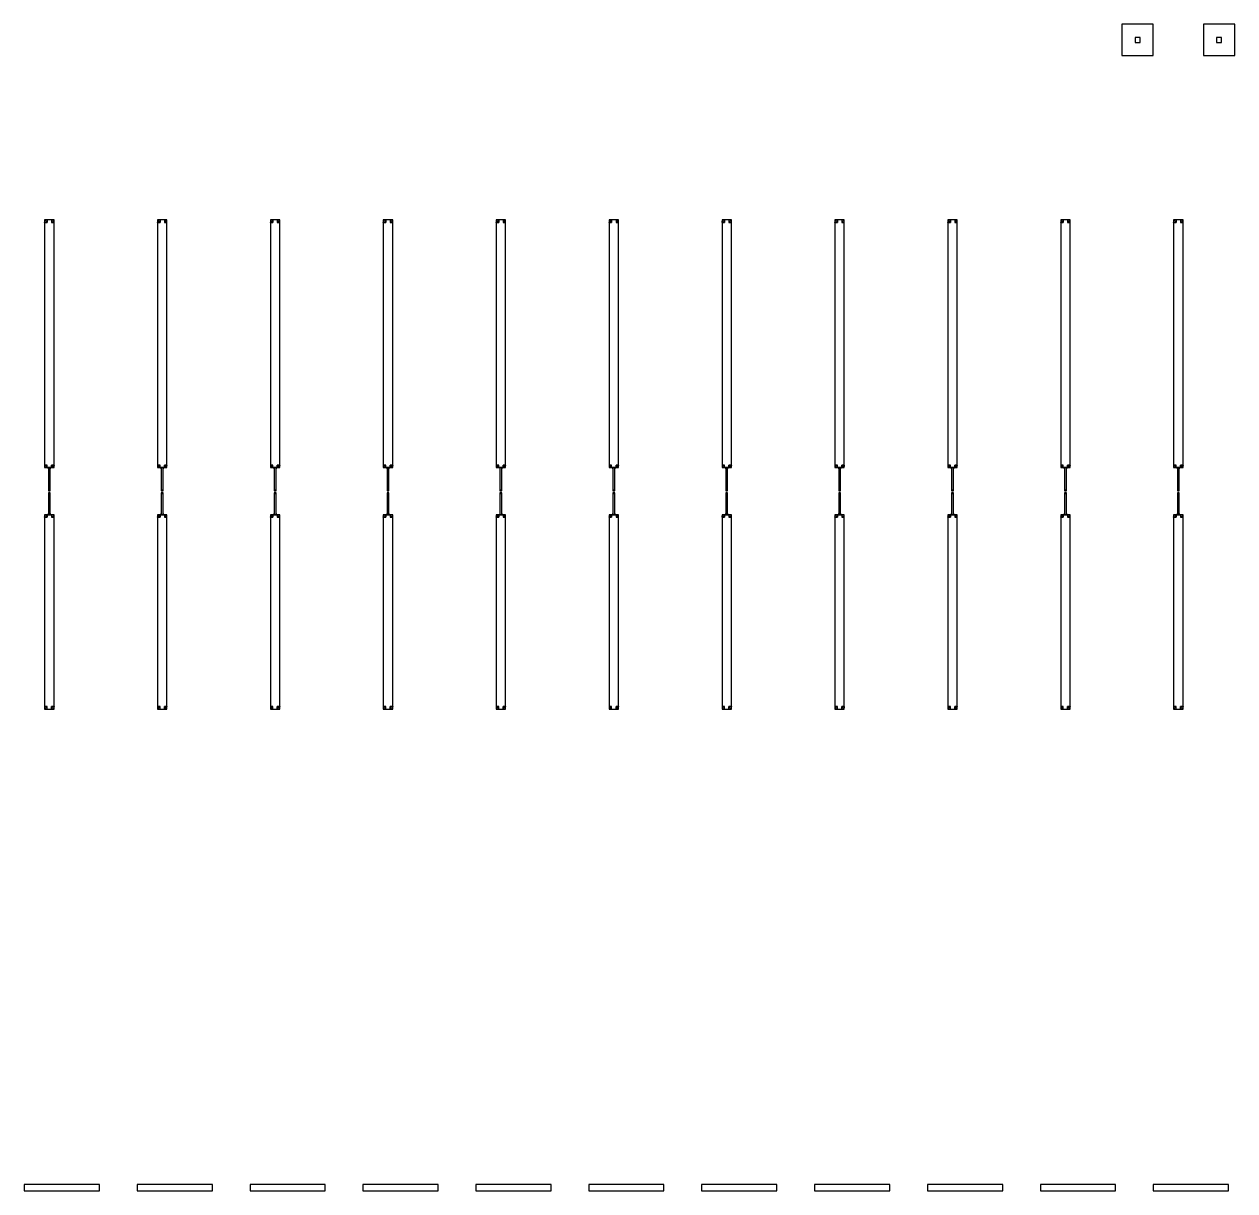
# Model space of a CAD drawing. Extents: x -50899 to 50899, y -48295 to 50898.
# Drawn here: x -25600 to -6300, y -29475 to -10875 of the extents above; entities that cross this region are included whole.
import ezdxf

# ---------------------------------------------------------------- set-up
doc = ezdxf.new("R2010")
doc.units = 0

# ---------------------------------------------------------------- blocks, each defined once
blk = doc.blocks.new('B')
for points in [[(725, 25130), (725, 21180), (875, 21180), (875, 25130), (725, 25130)], [(725, 25130), (725, 25090), (765, 25090), (765, 25130), (725, 25130)], [(725, 25090), (730, 25110), (745, 25125), (765, 25130), (765, 25110), (755, 25107), (748, 25100), (745, 25090), (725, 25090)], [(745, 25090), (748, 25100), (755, 25107), (765, 25110), (765, 25090), (765, 25090), (765, 25090), (765, 25090), (745, 25090)], [(835, 25130), (835, 25090), (875, 25090), (875, 25130), (835, 25130)], [(875, 25090), (870, 25110), (855, 25125), (835, 25130), (835, 25110), (845, 25107), (852, 25100), (855, 25090), (875, 25090)], [(855, 25090), (852, 25100), (845, 25107), (835, 25110), (835, 25090), (835, 25090), (835, 25090), (835, 25090), (855, 25090)], [(765, 21180), (765, 21220), (725, 21220), (725, 21180), (765, 21180)], [(725, 21220), (730, 21200), (745, 21185), (765, 21180), (765, 21200), (755, 21203), (748, 21210), (745, 21220), (725, 21220)], [(745, 21220), (748, 21210), (755, 21203), (765, 21200), (765, 21220), (765, 21220), (765, 21220), (765, 21220), (745, 21220)], [(775, 21180), (775, 21170), (785, 21170), (785, 21180), (775, 21180)], [(785, 21170), (784, 21175), (780, 21179), (775, 21180), (775, 21175), (777, 21174), (779, 21172), (780, 21170), (785, 21170)], [(780, 21170), (779, 21172), (777, 21174), (775, 21175), (775, 21170), (775, 21170), (775, 21170), (775, 21170), (780, 21170)], [(785, 21180), (785, 20810), (815, 20810), (815, 21180), (785, 21180)], [(815, 21180), (815, 21170), (825, 21170), (825, 21180), (815, 21180)], [(815, 21170), (816, 21175), (820, 21179), (825, 21180), (825, 21175), (822, 21174), (821, 21172), (820, 21170), (815, 21170)], [(820, 21170), (821, 21172), (822, 21174), (825, 21175), (825, 21170), (825, 21170), (825, 21170), (825, 21170), (820, 21170)], [(875, 21180), (875, 21220), (835, 21220), (835, 21180), (875, 21180)], [(875, 21220), (870, 21200), (855, 21185), (835, 21180), (835, 21200), (845, 21203), (852, 21210), (855, 21220), (875, 21220)], [(855, 21220), (852, 21210), (845, 21203), (835, 21200), (835, 21220), (835, 21220), (835, 21220), (835, 21220), (855, 21220)], [(785, 20780), (785, 20430), (815, 20430), (815, 20780), (785, 20780)], [(807, 20815), (807, 20820), (792, 20820), (792, 20815), (807, 20815)], [(792, 20775), (792, 20770), (807, 20770), (807, 20775), (792, 20775)], [(802, 20810), (802, 20815), (797, 20815), (797, 20810), (802, 20810)], [(797, 20780), (797, 20775), (802, 20775), (802, 20780), (797, 20780)], [(725, 20430), (725, 17330), (875, 17330), (875, 20430), (725, 20430)], [(725, 20430), (725, 20390), (765, 20390), (765, 20430), (725, 20430)], [(725, 20390), (730, 20410), (745, 20425), (765, 20430), (765, 20410), (755, 20407), (748, 20400), (745, 20390), (725, 20390)], [(745, 20390), (748, 20400), (755, 20407), (765, 20410), (765, 20390), (765, 20390), (765, 20390), (765, 20390), (745, 20390)], [(785, 20430), (785, 20440), (775, 20440), (775, 20430), (785, 20430)], [(785, 20440), (784, 20435), (780, 20431), (775, 20430), (775, 20435), (777, 20436), (779, 20438), (780, 20440), (785, 20440)], [(780, 20440), (779, 20438), (777, 20436), (775, 20435), (775, 20440), (775, 20440), (775, 20440), (775, 20440), (780, 20440)], [(825, 20430), (825, 20440), (815, 20440), (815, 20430), (825, 20430)], [(815, 20440), (816, 20435), (820, 20431), (825, 20430), (825, 20435), (822, 20436), (821, 20438), (820, 20440), (815, 20440)], [(820, 20440), (821, 20438), (822, 20436), (825, 20435), (825, 20440), (825, 20440), (825, 20440), (825, 20440), (820, 20440)], [(835, 20430), (835, 20390), (875, 20390), (875, 20430), (835, 20430)], [(875, 20390), (870, 20410), (855, 20425), (835, 20430), (835, 20410), (845, 20407), (852, 20400), (855, 20390), (875, 20390)], [(855, 20390), (852, 20400), (845, 20407), (835, 20410), (835, 20390), (835, 20390), (835, 20390), (835, 20390), (855, 20390)], [(765, 17330), (765, 17370), (725, 17370), (725, 17330), (765, 17330)], [(725, 17370), (730, 17350), (745, 17335), (765, 17330), (765, 17350), (755, 17353), (748, 17360), (745, 17370), (725, 17370)], [(745, 17370), (748, 17360), (755, 17353), (765, 17350), (765, 17370), (765, 17370), (765, 17370), (765, 17370), (745, 17370)], [(875, 17330), (875, 17370), (835, 17370), (835, 17330), (875, 17330)], [(875, 17370), (870, 17350), (855, 17335), (835, 17330), (835, 17350), (845, 17353), (852, 17360), (855, 17370), (875, 17370)], [(855, 17370), (852, 17360), (845, 17353), (835, 17350), (835, 17370), (835, 17370), (835, 17370), (835, 17370), (855, 17370)], [(400, 9750), (400, 9650), (1600, 9650), (1600, 9750), (400, 9750)]]:
    blk.add_lwpolyline(points)
blk = doc.blocks.new('C')
for points in [[(725, 25130), (725, 21180), (875, 21180), (875, 25130), (725, 25130)], [(725, 25130), (725, 25090), (765, 25090), (765, 25130), (725, 25130)], [(725, 25090), (730, 25110), (745, 25125), (765, 25130), (765, 25110), (755, 25107), (748, 25100), (745, 25090), (725, 25090)], [(745, 25090), (748, 25100), (755, 25107), (765, 25110), (765, 25090), (765, 25090), (765, 25090), (765, 25090), (745, 25090)], [(835, 25130), (835, 25090), (875, 25090), (875, 25130), (835, 25130)], [(875, 25090), (870, 25110), (855, 25125), (835, 25130), (835, 25110), (845, 25107), (852, 25100), (855, 25090), (875, 25090)], [(855, 25090), (852, 25100), (845, 25107), (835, 25110), (835, 25090), (835, 25090), (835, 25090), (835, 25090), (855, 25090)], [(765, 21180), (765, 21220), (725, 21220), (725, 21180), (765, 21180)], [(725, 21220), (730, 21200), (745, 21185), (765, 21180), (765, 21200), (755, 21203), (748, 21210), (745, 21220), (725, 21220)], [(745, 21220), (748, 21210), (755, 21203), (765, 21200), (765, 21220), (765, 21220), (765, 21220), (765, 21220), (745, 21220)], [(775, 21180), (775, 21170), (785, 21170), (785, 21180), (775, 21180)], [(785, 21170), (784, 21175), (780, 21179), (775, 21180), (775, 21175), (777, 21174), (779, 21172), (780, 21170), (785, 21170)], [(780, 21170), (779, 21172), (777, 21174), (775, 21175), (775, 21170), (775, 21170), (775, 21170), (775, 21170), (780, 21170)], [(785, 21180), (785, 20810), (815, 20810), (815, 21180), (785, 21180)], [(815, 21180), (815, 21170), (825, 21170), (825, 21180), (815, 21180)], [(815, 21170), (816, 21175), (820, 21179), (825, 21180), (825, 21175), (822, 21174), (821, 21172), (820, 21170), (815, 21170)], [(820, 21170), (821, 21172), (822, 21174), (825, 21175), (825, 21170), (825, 21170), (825, 21170), (825, 21170), (820, 21170)], [(875, 21180), (875, 21220), (835, 21220), (835, 21180), (875, 21180)], [(875, 21220), (870, 21200), (855, 21185), (835, 21180), (835, 21200), (845, 21203), (852, 21210), (855, 21220), (875, 21220)], [(855, 21220), (852, 21210), (845, 21203), (835, 21200), (835, 21220), (835, 21220), (835, 21220), (835, 21220), (855, 21220)], [(785, 20780), (785, 20430), (815, 20430), (815, 20780), (785, 20780)], [(807, 20815), (807, 20820), (792, 20820), (792, 20815), (807, 20815)], [(792, 20775), (792, 20770), (807, 20770), (807, 20775), (792, 20775)], [(802, 20810), (802, 20815), (797, 20815), (797, 20810), (802, 20810)], [(797, 20780), (797, 20775), (802, 20775), (802, 20780), (797, 20780)], [(725, 20430), (725, 17330), (875, 17330), (875, 20430), (725, 20430)], [(725, 20430), (725, 20390), (765, 20390), (765, 20430), (725, 20430)], [(725, 20390), (730, 20410), (745, 20425), (765, 20430), (765, 20410), (755, 20407), (748, 20400), (745, 20390), (725, 20390)], [(745, 20390), (748, 20400), (755, 20407), (765, 20410), (765, 20390), (765, 20390), (765, 20390), (765, 20390), (745, 20390)], [(785, 20430), (785, 20440), (775, 20440), (775, 20430), (785, 20430)], [(785, 20440), (784, 20435), (780, 20431), (775, 20430), (775, 20435), (777, 20436), (779, 20438), (780, 20440), (785, 20440)], [(780, 20440), (779, 20438), (777, 20436), (775, 20435), (775, 20440), (775, 20440), (775, 20440), (775, 20440), (780, 20440)], [(825, 20430), (825, 20440), (815, 20440), (815, 20430), (825, 20430)], [(815, 20440), (816, 20435), (820, 20431), (825, 20430), (825, 20435), (822, 20436), (821, 20438), (820, 20440), (815, 20440)], [(820, 20440), (821, 20438), (822, 20436), (825, 20435), (825, 20440), (825, 20440), (825, 20440), (825, 20440), (820, 20440)], [(835, 20430), (835, 20390), (875, 20390), (875, 20430), (835, 20430)], [(875, 20390), (870, 20410), (855, 20425), (835, 20430), (835, 20410), (845, 20407), (852, 20400), (855, 20390), (875, 20390)], [(855, 20390), (852, 20400), (845, 20407), (835, 20410), (835, 20390), (835, 20390), (835, 20390), (835, 20390), (855, 20390)], [(765, 17330), (765, 17370), (725, 17370), (725, 17330), (765, 17330)], [(725, 17370), (730, 17350), (745, 17335), (765, 17330), (765, 17350), (755, 17353), (748, 17360), (745, 17370), (725, 17370)], [(745, 17370), (748, 17360), (755, 17353), (765, 17350), (765, 17370), (765, 17370), (765, 17370), (765, 17370), (745, 17370)], [(875, 17330), (875, 17370), (835, 17370), (835, 17330), (875, 17330)], [(875, 17370), (870, 17350), (855, 17335), (835, 17330), (835, 17350), (845, 17353), (852, 17360), (855, 17370), (875, 17370)], [(855, 17370), (852, 17360), (845, 17353), (835, 17350), (835, 17370), (835, 17370), (835, 17370), (835, 17370), (855, 17370)], [(400, 9750), (400, 9650), (1600, 9650), (1600, 9750), (400, 9750)]]:
    blk.add_lwpolyline(points)
blk = doc.blocks.new('D')
for points in [[(725, 25130), (725, 21180), (875, 21180), (875, 25130), (725, 25130)], [(725, 25130), (725, 25090), (765, 25090), (765, 25130), (725, 25130)], [(725, 25090), (730, 25110), (745, 25125), (765, 25130), (765, 25110), (755, 25107), (748, 25100), (745, 25090), (725, 25090)], [(745, 25090), (748, 25100), (755, 25107), (765, 25110), (765, 25090), (765, 25090), (765, 25090), (765, 25090), (745, 25090)], [(835, 25130), (835, 25090), (875, 25090), (875, 25130), (835, 25130)], [(875, 25090), (870, 25110), (855, 25125), (835, 25130), (835, 25110), (845, 25107), (852, 25100), (855, 25090), (875, 25090)], [(855, 25090), (852, 25100), (845, 25107), (835, 25110), (835, 25090), (835, 25090), (835, 25090), (835, 25090), (855, 25090)], [(765, 21180), (765, 21220), (725, 21220), (725, 21180), (765, 21180)], [(725, 21220), (730, 21200), (745, 21185), (765, 21180), (765, 21200), (755, 21203), (748, 21210), (745, 21220), (725, 21220)], [(745, 21220), (748, 21210), (755, 21203), (765, 21200), (765, 21220), (765, 21220), (765, 21220), (765, 21220), (745, 21220)], [(775, 21180), (775, 21170), (785, 21170), (785, 21180), (775, 21180)], [(785, 21170), (784, 21175), (780, 21179), (775, 21180), (775, 21175), (777, 21174), (779, 21172), (780, 21170), (785, 21170)], [(780, 21170), (779, 21172), (777, 21174), (775, 21175), (775, 21170), (775, 21170), (775, 21170), (775, 21170), (780, 21170)], [(785, 21180), (785, 20810), (815, 20810), (815, 21180), (785, 21180)], [(815, 21180), (815, 21170), (825, 21170), (825, 21180), (815, 21180)], [(815, 21170), (816, 21175), (820, 21179), (825, 21180), (825, 21175), (822, 21174), (821, 21172), (820, 21170), (815, 21170)], [(820, 21170), (821, 21172), (822, 21174), (825, 21175), (825, 21170), (825, 21170), (825, 21170), (825, 21170), (820, 21170)], [(875, 21180), (875, 21220), (835, 21220), (835, 21180), (875, 21180)], [(875, 21220), (870, 21200), (855, 21185), (835, 21180), (835, 21200), (845, 21203), (852, 21210), (855, 21220), (875, 21220)], [(855, 21220), (852, 21210), (845, 21203), (835, 21200), (835, 21220), (835, 21220), (835, 21220), (835, 21220), (855, 21220)], [(785, 20780), (785, 20430), (815, 20430), (815, 20780), (785, 20780)], [(807, 20815), (807, 20820), (792, 20820), (792, 20815), (807, 20815)], [(792, 20775), (792, 20770), (807, 20770), (807, 20775), (792, 20775)], [(802, 20810), (802, 20815), (797, 20815), (797, 20810), (802, 20810)], [(797, 20780), (797, 20775), (802, 20775), (802, 20780), (797, 20780)], [(725, 20430), (725, 17330), (875, 17330), (875, 20430), (725, 20430)], [(725, 20430), (725, 20390), (765, 20390), (765, 20430), (725, 20430)], [(725, 20390), (730, 20410), (745, 20425), (765, 20430), (765, 20410), (755, 20407), (748, 20400), (745, 20390), (725, 20390)], [(745, 20390), (748, 20400), (755, 20407), (765, 20410), (765, 20390), (765, 20390), (765, 20390), (765, 20390), (745, 20390)], [(785, 20430), (785, 20440), (775, 20440), (775, 20430), (785, 20430)], [(785, 20440), (784, 20435), (780, 20431), (775, 20430), (775, 20435), (777, 20436), (779, 20438), (780, 20440), (785, 20440)], [(780, 20440), (779, 20438), (777, 20436), (775, 20435), (775, 20440), (775, 20440), (775, 20440), (775, 20440), (780, 20440)], [(825, 20430), (825, 20440), (815, 20440), (815, 20430), (825, 20430)], [(815, 20440), (816, 20435), (820, 20431), (825, 20430), (825, 20435), (822, 20436), (821, 20438), (820, 20440), (815, 20440)], [(820, 20440), (821, 20438), (822, 20436), (825, 20435), (825, 20440), (825, 20440), (825, 20440), (825, 20440), (820, 20440)], [(835, 20430), (835, 20390), (875, 20390), (875, 20430), (835, 20430)], [(875, 20390), (870, 20410), (855, 20425), (835, 20430), (835, 20410), (845, 20407), (852, 20400), (855, 20390), (875, 20390)], [(855, 20390), (852, 20400), (845, 20407), (835, 20410), (835, 20390), (835, 20390), (835, 20390), (835, 20390), (855, 20390)], [(765, 17330), (765, 17370), (725, 17370), (725, 17330), (765, 17330)], [(725, 17370), (730, 17350), (745, 17335), (765, 17330), (765, 17350), (755, 17353), (748, 17360), (745, 17370), (725, 17370)], [(745, 17370), (748, 17360), (755, 17353), (765, 17350), (765, 17370), (765, 17370), (765, 17370), (765, 17370), (745, 17370)], [(875, 17330), (875, 17370), (835, 17370), (835, 17330), (875, 17330)], [(875, 17370), (870, 17350), (855, 17335), (835, 17330), (835, 17350), (845, 17353), (852, 17360), (855, 17370), (875, 17370)], [(855, 17370), (852, 17360), (845, 17353), (835, 17350), (835, 17370), (835, 17370), (835, 17370), (835, 17370), (855, 17370)], [(400, 9750), (400, 9650), (1600, 9650), (1600, 9750), (400, 9750)]]:
    blk.add_lwpolyline(points)
blk = doc.blocks.new('E')
for points in [[(725, 25130), (725, 21180), (875, 21180), (875, 25130), (725, 25130)], [(725, 25130), (725, 25090), (765, 25090), (765, 25130), (725, 25130)], [(725, 25090), (730, 25110), (745, 25125), (765, 25130), (765, 25110), (755, 25107), (748, 25100), (745, 25090), (725, 25090)], [(745, 25090), (748, 25100), (755, 25107), (765, 25110), (765, 25090), (765, 25090), (765, 25090), (765, 25090), (745, 25090)], [(835, 25130), (835, 25090), (875, 25090), (875, 25130), (835, 25130)], [(875, 25090), (870, 25110), (855, 25125), (835, 25130), (835, 25110), (845, 25107), (852, 25100), (855, 25090), (875, 25090)], [(855, 25090), (852, 25100), (845, 25107), (835, 25110), (835, 25090), (835, 25090), (835, 25090), (835, 25090), (855, 25090)], [(765, 21180), (765, 21220), (725, 21220), (725, 21180), (765, 21180)], [(725, 21220), (730, 21200), (745, 21185), (765, 21180), (765, 21200), (755, 21203), (748, 21210), (745, 21220), (725, 21220)], [(745, 21220), (748, 21210), (755, 21203), (765, 21200), (765, 21220), (765, 21220), (765, 21220), (765, 21220), (745, 21220)], [(775, 21180), (775, 21170), (785, 21170), (785, 21180), (775, 21180)], [(785, 21170), (784, 21175), (780, 21179), (775, 21180), (775, 21175), (777, 21174), (779, 21172), (780, 21170), (785, 21170)], [(780, 21170), (779, 21172), (777, 21174), (775, 21175), (775, 21170), (775, 21170), (775, 21170), (775, 21170), (780, 21170)], [(785, 21180), (785, 20810), (815, 20810), (815, 21180), (785, 21180)], [(815, 21180), (815, 21170), (825, 21170), (825, 21180), (815, 21180)], [(815, 21170), (816, 21175), (820, 21179), (825, 21180), (825, 21175), (822, 21174), (821, 21172), (820, 21170), (815, 21170)], [(820, 21170), (821, 21172), (822, 21174), (825, 21175), (825, 21170), (825, 21170), (825, 21170), (825, 21170), (820, 21170)], [(875, 21180), (875, 21220), (835, 21220), (835, 21180), (875, 21180)], [(875, 21220), (870, 21200), (855, 21185), (835, 21180), (835, 21200), (845, 21203), (852, 21210), (855, 21220), (875, 21220)], [(855, 21220), (852, 21210), (845, 21203), (835, 21200), (835, 21220), (835, 21220), (835, 21220), (835, 21220), (855, 21220)], [(785, 20780), (785, 20430), (815, 20430), (815, 20780), (785, 20780)], [(807, 20815), (807, 20820), (792, 20820), (792, 20815), (807, 20815)], [(792, 20775), (792, 20770), (807, 20770), (807, 20775), (792, 20775)], [(802, 20810), (802, 20815), (797, 20815), (797, 20810), (802, 20810)], [(797, 20780), (797, 20775), (802, 20775), (802, 20780), (797, 20780)], [(725, 20430), (725, 17330), (875, 17330), (875, 20430), (725, 20430)], [(725, 20430), (725, 20390), (765, 20390), (765, 20430), (725, 20430)], [(725, 20390), (730, 20410), (745, 20425), (765, 20430), (765, 20410), (755, 20407), (748, 20400), (745, 20390), (725, 20390)], [(745, 20390), (748, 20400), (755, 20407), (765, 20410), (765, 20390), (765, 20390), (765, 20390), (765, 20390), (745, 20390)], [(785, 20430), (785, 20440), (775, 20440), (775, 20430), (785, 20430)], [(785, 20440), (784, 20435), (780, 20431), (775, 20430), (775, 20435), (777, 20436), (779, 20438), (780, 20440), (785, 20440)], [(780, 20440), (779, 20438), (777, 20436), (775, 20435), (775, 20440), (775, 20440), (775, 20440), (775, 20440), (780, 20440)], [(825, 20430), (825, 20440), (815, 20440), (815, 20430), (825, 20430)], [(815, 20440), (816, 20435), (820, 20431), (825, 20430), (825, 20435), (822, 20436), (821, 20438), (820, 20440), (815, 20440)], [(820, 20440), (821, 20438), (822, 20436), (825, 20435), (825, 20440), (825, 20440), (825, 20440), (825, 20440), (820, 20440)], [(835, 20430), (835, 20390), (875, 20390), (875, 20430), (835, 20430)], [(875, 20390), (870, 20410), (855, 20425), (835, 20430), (835, 20410), (845, 20407), (852, 20400), (855, 20390), (875, 20390)], [(855, 20390), (852, 20400), (845, 20407), (835, 20410), (835, 20390), (835, 20390), (835, 20390), (835, 20390), (855, 20390)], [(765, 17330), (765, 17370), (725, 17370), (725, 17330), (765, 17330)], [(725, 17370), (730, 17350), (745, 17335), (765, 17330), (765, 17350), (755, 17353), (748, 17360), (745, 17370), (725, 17370)], [(745, 17370), (748, 17360), (755, 17353), (765, 17350), (765, 17370), (765, 17370), (765, 17370), (765, 17370), (745, 17370)], [(875, 17330), (875, 17370), (835, 17370), (835, 17330), (875, 17330)], [(875, 17370), (870, 17350), (855, 17335), (835, 17330), (835, 17350), (845, 17353), (852, 17360), (855, 17370), (875, 17370)], [(855, 17370), (852, 17360), (845, 17353), (835, 17350), (835, 17370), (835, 17370), (835, 17370), (835, 17370), (855, 17370)], [(400, 9750), (400, 9650), (1600, 9650), (1600, 9750), (400, 9750)]]:
    blk.add_lwpolyline(points)
blk = doc.blocks.new('F')
for points in [[(725, 25130), (725, 21180), (875, 21180), (875, 25130), (725, 25130)], [(725, 25130), (725, 25090), (765, 25090), (765, 25130), (725, 25130)], [(725, 25090), (730, 25110), (745, 25125), (765, 25130), (765, 25110), (755, 25107), (748, 25100), (745, 25090), (725, 25090)], [(745, 25090), (748, 25100), (755, 25107), (765, 25110), (765, 25090), (765, 25090), (765, 25090), (765, 25090), (745, 25090)], [(835, 25130), (835, 25090), (875, 25090), (875, 25130), (835, 25130)], [(875, 25090), (870, 25110), (855, 25125), (835, 25130), (835, 25110), (845, 25107), (852, 25100), (855, 25090), (875, 25090)], [(855, 25090), (852, 25100), (845, 25107), (835, 25110), (835, 25090), (835, 25090), (835, 25090), (835, 25090), (855, 25090)], [(765, 21180), (765, 21220), (725, 21220), (725, 21180), (765, 21180)], [(725, 21220), (730, 21200), (745, 21185), (765, 21180), (765, 21200), (755, 21203), (748, 21210), (745, 21220), (725, 21220)], [(745, 21220), (748, 21210), (755, 21203), (765, 21200), (765, 21220), (765, 21220), (765, 21220), (765, 21220), (745, 21220)], [(775, 21180), (775, 21170), (785, 21170), (785, 21180), (775, 21180)], [(785, 21170), (784, 21175), (780, 21179), (775, 21180), (775, 21175), (777, 21174), (779, 21172), (780, 21170), (785, 21170)], [(780, 21170), (779, 21172), (777, 21174), (775, 21175), (775, 21170), (775, 21170), (775, 21170), (775, 21170), (780, 21170)], [(785, 21180), (785, 20810), (815, 20810), (815, 21180), (785, 21180)], [(815, 21180), (815, 21170), (825, 21170), (825, 21180), (815, 21180)], [(815, 21170), (816, 21175), (820, 21179), (825, 21180), (825, 21175), (822, 21174), (821, 21172), (820, 21170), (815, 21170)], [(820, 21170), (821, 21172), (822, 21174), (825, 21175), (825, 21170), (825, 21170), (825, 21170), (825, 21170), (820, 21170)], [(875, 21180), (875, 21220), (835, 21220), (835, 21180), (875, 21180)], [(875, 21220), (870, 21200), (855, 21185), (835, 21180), (835, 21200), (845, 21203), (852, 21210), (855, 21220), (875, 21220)], [(855, 21220), (852, 21210), (845, 21203), (835, 21200), (835, 21220), (835, 21220), (835, 21220), (835, 21220), (855, 21220)], [(785, 20780), (785, 20430), (815, 20430), (815, 20780), (785, 20780)], [(807, 20815), (807, 20820), (792, 20820), (792, 20815), (807, 20815)], [(792, 20775), (792, 20770), (807, 20770), (807, 20775), (792, 20775)], [(802, 20810), (802, 20815), (797, 20815), (797, 20810), (802, 20810)], [(797, 20780), (797, 20775), (802, 20775), (802, 20780), (797, 20780)], [(725, 20430), (725, 17330), (875, 17330), (875, 20430), (725, 20430)], [(725, 20430), (725, 20390), (765, 20390), (765, 20430), (725, 20430)], [(725, 20390), (730, 20410), (745, 20425), (765, 20430), (765, 20410), (755, 20407), (748, 20400), (745, 20390), (725, 20390)], [(745, 20390), (748, 20400), (755, 20407), (765, 20410), (765, 20390), (765, 20390), (765, 20390), (765, 20390), (745, 20390)], [(785, 20430), (785, 20440), (775, 20440), (775, 20430), (785, 20430)], [(785, 20440), (784, 20435), (780, 20431), (775, 20430), (775, 20435), (777, 20436), (779, 20438), (780, 20440), (785, 20440)], [(780, 20440), (779, 20438), (777, 20436), (775, 20435), (775, 20440), (775, 20440), (775, 20440), (775, 20440), (780, 20440)], [(825, 20430), (825, 20440), (815, 20440), (815, 20430), (825, 20430)], [(815, 20440), (816, 20435), (820, 20431), (825, 20430), (825, 20435), (822, 20436), (821, 20438), (820, 20440), (815, 20440)], [(820, 20440), (821, 20438), (822, 20436), (825, 20435), (825, 20440), (825, 20440), (825, 20440), (825, 20440), (820, 20440)], [(835, 20430), (835, 20390), (875, 20390), (875, 20430), (835, 20430)], [(875, 20390), (870, 20410), (855, 20425), (835, 20430), (835, 20410), (845, 20407), (852, 20400), (855, 20390), (875, 20390)], [(855, 20390), (852, 20400), (845, 20407), (835, 20410), (835, 20390), (835, 20390), (835, 20390), (835, 20390), (855, 20390)], [(765, 17330), (765, 17370), (725, 17370), (725, 17330), (765, 17330)], [(725, 17370), (730, 17350), (745, 17335), (765, 17330), (765, 17350), (755, 17353), (748, 17360), (745, 17370), (725, 17370)], [(745, 17370), (748, 17360), (755, 17353), (765, 17350), (765, 17370), (765, 17370), (765, 17370), (765, 17370), (745, 17370)], [(875, 17330), (875, 17370), (835, 17370), (835, 17330), (875, 17330)], [(875, 17370), (870, 17350), (855, 17335), (835, 17330), (835, 17350), (845, 17353), (852, 17360), (855, 17370), (875, 17370)], [(855, 17370), (852, 17360), (845, 17353), (835, 17350), (835, 17370), (835, 17370), (835, 17370), (835, 17370), (855, 17370)], [(400, 9750), (400, 9650), (1600, 9650), (1600, 9750), (400, 9750)]]:
    blk.add_lwpolyline(points)
blk = doc.blocks.new('G')
for points in [[(725, 25130), (725, 21180), (875, 21180), (875, 25130), (725, 25130)], [(725, 25130), (725, 25090), (765, 25090), (765, 25130), (725, 25130)], [(725, 25090), (730, 25110), (745, 25125), (765, 25130), (765, 25110), (755, 25107), (748, 25100), (745, 25090), (725, 25090)], [(745, 25090), (748, 25100), (755, 25107), (765, 25110), (765, 25090), (765, 25090), (765, 25090), (765, 25090), (745, 25090)], [(835, 25130), (835, 25090), (875, 25090), (875, 25130), (835, 25130)], [(875, 25090), (870, 25110), (855, 25125), (835, 25130), (835, 25110), (845, 25107), (852, 25100), (855, 25090), (875, 25090)], [(855, 25090), (852, 25100), (845, 25107), (835, 25110), (835, 25090), (835, 25090), (835, 25090), (835, 25090), (855, 25090)], [(765, 21180), (765, 21220), (725, 21220), (725, 21180), (765, 21180)], [(725, 21220), (730, 21200), (745, 21185), (765, 21180), (765, 21200), (755, 21203), (748, 21210), (745, 21220), (725, 21220)], [(745, 21220), (748, 21210), (755, 21203), (765, 21200), (765, 21220), (765, 21220), (765, 21220), (765, 21220), (745, 21220)], [(775, 21180), (775, 21170), (785, 21170), (785, 21180), (775, 21180)], [(785, 21170), (784, 21175), (780, 21179), (775, 21180), (775, 21175), (777, 21174), (779, 21172), (780, 21170), (785, 21170)], [(780, 21170), (779, 21172), (777, 21174), (775, 21175), (775, 21170), (775, 21170), (775, 21170), (775, 21170), (780, 21170)], [(785, 21180), (785, 20810), (815, 20810), (815, 21180), (785, 21180)], [(815, 21180), (815, 21170), (825, 21170), (825, 21180), (815, 21180)], [(815, 21170), (816, 21175), (820, 21179), (825, 21180), (825, 21175), (822, 21174), (821, 21172), (820, 21170), (815, 21170)], [(820, 21170), (821, 21172), (822, 21174), (825, 21175), (825, 21170), (825, 21170), (825, 21170), (825, 21170), (820, 21170)], [(875, 21180), (875, 21220), (835, 21220), (835, 21180), (875, 21180)], [(875, 21220), (870, 21200), (855, 21185), (835, 21180), (835, 21200), (845, 21203), (852, 21210), (855, 21220), (875, 21220)], [(855, 21220), (852, 21210), (845, 21203), (835, 21200), (835, 21220), (835, 21220), (835, 21220), (835, 21220), (855, 21220)], [(785, 20780), (785, 20430), (815, 20430), (815, 20780), (785, 20780)], [(807, 20815), (807, 20820), (792, 20820), (792, 20815), (807, 20815)], [(792, 20775), (792, 20770), (807, 20770), (807, 20775), (792, 20775)], [(802, 20810), (802, 20815), (797, 20815), (797, 20810), (802, 20810)], [(797, 20780), (797, 20775), (802, 20775), (802, 20780), (797, 20780)], [(725, 20430), (725, 17330), (875, 17330), (875, 20430), (725, 20430)], [(725, 20430), (725, 20390), (765, 20390), (765, 20430), (725, 20430)], [(725, 20390), (730, 20410), (745, 20425), (765, 20430), (765, 20410), (755, 20407), (748, 20400), (745, 20390), (725, 20390)], [(745, 20390), (748, 20400), (755, 20407), (765, 20410), (765, 20390), (765, 20390), (765, 20390), (765, 20390), (745, 20390)], [(785, 20430), (785, 20440), (775, 20440), (775, 20430), (785, 20430)], [(785, 20440), (784, 20435), (780, 20431), (775, 20430), (775, 20435), (777, 20436), (779, 20438), (780, 20440), (785, 20440)], [(780, 20440), (779, 20438), (777, 20436), (775, 20435), (775, 20440), (775, 20440), (775, 20440), (775, 20440), (780, 20440)], [(825, 20430), (825, 20440), (815, 20440), (815, 20430), (825, 20430)], [(815, 20440), (816, 20435), (820, 20431), (825, 20430), (825, 20435), (822, 20436), (821, 20438), (820, 20440), (815, 20440)], [(820, 20440), (821, 20438), (822, 20436), (825, 20435), (825, 20440), (825, 20440), (825, 20440), (825, 20440), (820, 20440)], [(835, 20430), (835, 20390), (875, 20390), (875, 20430), (835, 20430)], [(875, 20390), (870, 20410), (855, 20425), (835, 20430), (835, 20410), (845, 20407), (852, 20400), (855, 20390), (875, 20390)], [(855, 20390), (852, 20400), (845, 20407), (835, 20410), (835, 20390), (835, 20390), (835, 20390), (835, 20390), (855, 20390)], [(765, 17330), (765, 17370), (725, 17370), (725, 17330), (765, 17330)], [(725, 17370), (730, 17350), (745, 17335), (765, 17330), (765, 17350), (755, 17353), (748, 17360), (745, 17370), (725, 17370)], [(745, 17370), (748, 17360), (755, 17353), (765, 17350), (765, 17370), (765, 17370), (765, 17370), (765, 17370), (745, 17370)], [(875, 17330), (875, 17370), (835, 17370), (835, 17330), (875, 17330)], [(875, 17370), (870, 17350), (855, 17335), (835, 17330), (835, 17350), (845, 17353), (852, 17360), (855, 17370), (875, 17370)], [(855, 17370), (852, 17360), (845, 17353), (835, 17350), (835, 17370), (835, 17370), (835, 17370), (835, 17370), (855, 17370)], [(400, 9750), (400, 9650), (1600, 9650), (1600, 9750), (400, 9750)]]:
    blk.add_lwpolyline(points)
blk = doc.blocks.new('H')
for points in [[(725, 25130), (725, 21180), (875, 21180), (875, 25130), (725, 25130)], [(725, 25130), (725, 25090), (765, 25090), (765, 25130), (725, 25130)], [(725, 25090), (730, 25110), (745, 25125), (765, 25130), (765, 25110), (755, 25107), (748, 25100), (745, 25090), (725, 25090)], [(745, 25090), (748, 25100), (755, 25107), (765, 25110), (765, 25090), (765, 25090), (765, 25090), (765, 25090), (745, 25090)], [(835, 25130), (835, 25090), (875, 25090), (875, 25130), (835, 25130)], [(875, 25090), (870, 25110), (855, 25125), (835, 25130), (835, 25110), (845, 25107), (852, 25100), (855, 25090), (875, 25090)], [(855, 25090), (852, 25100), (845, 25107), (835, 25110), (835, 25090), (835, 25090), (835, 25090), (835, 25090), (855, 25090)], [(765, 21180), (765, 21220), (725, 21220), (725, 21180), (765, 21180)], [(725, 21220), (730, 21200), (745, 21185), (765, 21180), (765, 21200), (755, 21203), (748, 21210), (745, 21220), (725, 21220)], [(745, 21220), (748, 21210), (755, 21203), (765, 21200), (765, 21220), (765, 21220), (765, 21220), (765, 21220), (745, 21220)], [(775, 21180), (775, 21170), (785, 21170), (785, 21180), (775, 21180)], [(785, 21170), (784, 21175), (780, 21179), (775, 21180), (775, 21175), (777, 21174), (779, 21172), (780, 21170), (785, 21170)], [(780, 21170), (779, 21172), (777, 21174), (775, 21175), (775, 21170), (775, 21170), (775, 21170), (775, 21170), (780, 21170)], [(785, 21180), (785, 20810), (815, 20810), (815, 21180), (785, 21180)], [(815, 21180), (815, 21170), (825, 21170), (825, 21180), (815, 21180)], [(815, 21170), (816, 21175), (820, 21179), (825, 21180), (825, 21175), (822, 21174), (821, 21172), (820, 21170), (815, 21170)], [(820, 21170), (821, 21172), (822, 21174), (825, 21175), (825, 21170), (825, 21170), (825, 21170), (825, 21170), (820, 21170)], [(875, 21180), (875, 21220), (835, 21220), (835, 21180), (875, 21180)], [(875, 21220), (870, 21200), (855, 21185), (835, 21180), (835, 21200), (845, 21203), (852, 21210), (855, 21220), (875, 21220)], [(855, 21220), (852, 21210), (845, 21203), (835, 21200), (835, 21220), (835, 21220), (835, 21220), (835, 21220), (855, 21220)], [(785, 20780), (785, 20430), (815, 20430), (815, 20780), (785, 20780)], [(807, 20815), (807, 20820), (792, 20820), (792, 20815), (807, 20815)], [(792, 20775), (792, 20770), (807, 20770), (807, 20775), (792, 20775)], [(802, 20810), (802, 20815), (797, 20815), (797, 20810), (802, 20810)], [(797, 20780), (797, 20775), (802, 20775), (802, 20780), (797, 20780)], [(725, 20430), (725, 17330), (875, 17330), (875, 20430), (725, 20430)], [(725, 20430), (725, 20390), (765, 20390), (765, 20430), (725, 20430)], [(725, 20390), (730, 20410), (745, 20425), (765, 20430), (765, 20410), (755, 20407), (748, 20400), (745, 20390), (725, 20390)], [(745, 20390), (748, 20400), (755, 20407), (765, 20410), (765, 20390), (765, 20390), (765, 20390), (765, 20390), (745, 20390)], [(785, 20430), (785, 20440), (775, 20440), (775, 20430), (785, 20430)], [(785, 20440), (784, 20435), (780, 20431), (775, 20430), (775, 20435), (777, 20436), (779, 20438), (780, 20440), (785, 20440)], [(780, 20440), (779, 20438), (777, 20436), (775, 20435), (775, 20440), (775, 20440), (775, 20440), (775, 20440), (780, 20440)], [(825, 20430), (825, 20440), (815, 20440), (815, 20430), (825, 20430)], [(815, 20440), (816, 20435), (820, 20431), (825, 20430), (825, 20435), (822, 20436), (821, 20438), (820, 20440), (815, 20440)], [(820, 20440), (821, 20438), (822, 20436), (825, 20435), (825, 20440), (825, 20440), (825, 20440), (825, 20440), (820, 20440)], [(835, 20430), (835, 20390), (875, 20390), (875, 20430), (835, 20430)], [(875, 20390), (870, 20410), (855, 20425), (835, 20430), (835, 20410), (845, 20407), (852, 20400), (855, 20390), (875, 20390)], [(855, 20390), (852, 20400), (845, 20407), (835, 20410), (835, 20390), (835, 20390), (835, 20390), (835, 20390), (855, 20390)], [(765, 17330), (765, 17370), (725, 17370), (725, 17330), (765, 17330)], [(725, 17370), (730, 17350), (745, 17335), (765, 17330), (765, 17350), (755, 17353), (748, 17360), (745, 17370), (725, 17370)], [(745, 17370), (748, 17360), (755, 17353), (765, 17350), (765, 17370), (765, 17370), (765, 17370), (765, 17370), (745, 17370)], [(875, 17330), (875, 17370), (835, 17370), (835, 17330), (875, 17330)], [(875, 17370), (870, 17350), (855, 17335), (835, 17330), (835, 17350), (845, 17353), (852, 17360), (855, 17370), (875, 17370)], [(855, 17370), (852, 17360), (845, 17353), (835, 17350), (835, 17370), (835, 17370), (835, 17370), (835, 17370), (855, 17370)], [(400, 9750), (400, 9650), (1600, 9650), (1600, 9750), (400, 9750)]]:
    blk.add_lwpolyline(points)
blk = doc.blocks.new('I')
for points in [[(725, 25130), (725, 21180), (875, 21180), (875, 25130), (725, 25130)], [(725, 25130), (725, 25090), (765, 25090), (765, 25130), (725, 25130)], [(725, 25090), (730, 25110), (745, 25125), (765, 25130), (765, 25110), (755, 25107), (748, 25100), (745, 25090), (725, 25090)], [(745, 25090), (748, 25100), (755, 25107), (765, 25110), (765, 25090), (765, 25090), (765, 25090), (765, 25090), (745, 25090)], [(835, 25130), (835, 25090), (875, 25090), (875, 25130), (835, 25130)], [(875, 25090), (870, 25110), (855, 25125), (835, 25130), (835, 25110), (845, 25107), (852, 25100), (855, 25090), (875, 25090)], [(855, 25090), (852, 25100), (845, 25107), (835, 25110), (835, 25090), (835, 25090), (835, 25090), (835, 25090), (855, 25090)], [(765, 21180), (765, 21220), (725, 21220), (725, 21180), (765, 21180)], [(725, 21220), (730, 21200), (745, 21185), (765, 21180), (765, 21200), (755, 21203), (748, 21210), (745, 21220), (725, 21220)], [(745, 21220), (748, 21210), (755, 21203), (765, 21200), (765, 21220), (765, 21220), (765, 21220), (765, 21220), (745, 21220)], [(775, 21180), (775, 21170), (785, 21170), (785, 21180), (775, 21180)], [(785, 21170), (784, 21175), (780, 21179), (775, 21180), (775, 21175), (777, 21174), (779, 21172), (780, 21170), (785, 21170)], [(780, 21170), (779, 21172), (777, 21174), (775, 21175), (775, 21170), (775, 21170), (775, 21170), (775, 21170), (780, 21170)], [(785, 21180), (785, 20810), (815, 20810), (815, 21180), (785, 21180)], [(815, 21180), (815, 21170), (825, 21170), (825, 21180), (815, 21180)], [(815, 21170), (816, 21175), (820, 21179), (825, 21180), (825, 21175), (822, 21174), (821, 21172), (820, 21170), (815, 21170)], [(820, 21170), (821, 21172), (822, 21174), (825, 21175), (825, 21170), (825, 21170), (825, 21170), (825, 21170), (820, 21170)], [(875, 21180), (875, 21220), (835, 21220), (835, 21180), (875, 21180)], [(875, 21220), (870, 21200), (855, 21185), (835, 21180), (835, 21200), (845, 21203), (852, 21210), (855, 21220), (875, 21220)], [(855, 21220), (852, 21210), (845, 21203), (835, 21200), (835, 21220), (835, 21220), (835, 21220), (835, 21220), (855, 21220)], [(785, 20780), (785, 20430), (815, 20430), (815, 20780), (785, 20780)], [(807, 20815), (807, 20820), (792, 20820), (792, 20815), (807, 20815)], [(792, 20775), (792, 20770), (807, 20770), (807, 20775), (792, 20775)], [(802, 20810), (802, 20815), (797, 20815), (797, 20810), (802, 20810)], [(797, 20780), (797, 20775), (802, 20775), (802, 20780), (797, 20780)], [(725, 20430), (725, 17330), (875, 17330), (875, 20430), (725, 20430)], [(725, 20430), (725, 20390), (765, 20390), (765, 20430), (725, 20430)], [(725, 20390), (730, 20410), (745, 20425), (765, 20430), (765, 20410), (755, 20407), (748, 20400), (745, 20390), (725, 20390)], [(745, 20390), (748, 20400), (755, 20407), (765, 20410), (765, 20390), (765, 20390), (765, 20390), (765, 20390), (745, 20390)], [(785, 20430), (785, 20440), (775, 20440), (775, 20430), (785, 20430)], [(785, 20440), (784, 20435), (780, 20431), (775, 20430), (775, 20435), (777, 20436), (779, 20438), (780, 20440), (785, 20440)], [(780, 20440), (779, 20438), (777, 20436), (775, 20435), (775, 20440), (775, 20440), (775, 20440), (775, 20440), (780, 20440)], [(825, 20430), (825, 20440), (815, 20440), (815, 20430), (825, 20430)], [(815, 20440), (816, 20435), (820, 20431), (825, 20430), (825, 20435), (822, 20436), (821, 20438), (820, 20440), (815, 20440)], [(820, 20440), (821, 20438), (822, 20436), (825, 20435), (825, 20440), (825, 20440), (825, 20440), (825, 20440), (820, 20440)], [(835, 20430), (835, 20390), (875, 20390), (875, 20430), (835, 20430)], [(875, 20390), (870, 20410), (855, 20425), (835, 20430), (835, 20410), (845, 20407), (852, 20400), (855, 20390), (875, 20390)], [(855, 20390), (852, 20400), (845, 20407), (835, 20410), (835, 20390), (835, 20390), (835, 20390), (835, 20390), (855, 20390)], [(765, 17330), (765, 17370), (725, 17370), (725, 17330), (765, 17330)], [(725, 17370), (730, 17350), (745, 17335), (765, 17330), (765, 17350), (755, 17353), (748, 17360), (745, 17370), (725, 17370)], [(745, 17370), (748, 17360), (755, 17353), (765, 17350), (765, 17370), (765, 17370), (765, 17370), (765, 17370), (745, 17370)], [(875, 17330), (875, 17370), (835, 17370), (835, 17330), (875, 17330)], [(875, 17370), (870, 17350), (855, 17335), (835, 17330), (835, 17350), (845, 17353), (852, 17360), (855, 17370), (875, 17370)], [(855, 17370), (852, 17360), (845, 17353), (835, 17350), (835, 17370), (835, 17370), (835, 17370), (835, 17370), (855, 17370)], [(400, 9750), (400, 9650), (1600, 9650), (1600, 9750), (400, 9750)]]:
    blk.add_lwpolyline(points)
blk = doc.blocks.new('J')
for points in [[(725, 25130), (725, 21180), (875, 21180), (875, 25130), (725, 25130)], [(725, 25130), (725, 25090), (765, 25090), (765, 25130), (725, 25130)], [(725, 25090), (730, 25110), (745, 25125), (765, 25130), (765, 25110), (755, 25107), (748, 25100), (745, 25090), (725, 25090)], [(745, 25090), (748, 25100), (755, 25107), (765, 25110), (765, 25090), (765, 25090), (765, 25090), (765, 25090), (745, 25090)], [(835, 25130), (835, 25090), (875, 25090), (875, 25130), (835, 25130)], [(875, 25090), (870, 25110), (855, 25125), (835, 25130), (835, 25110), (845, 25107), (852, 25100), (855, 25090), (875, 25090)], [(855, 25090), (852, 25100), (845, 25107), (835, 25110), (835, 25090), (835, 25090), (835, 25090), (835, 25090), (855, 25090)], [(765, 21180), (765, 21220), (725, 21220), (725, 21180), (765, 21180)], [(725, 21220), (730, 21200), (745, 21185), (765, 21180), (765, 21200), (755, 21203), (748, 21210), (745, 21220), (725, 21220)], [(745, 21220), (748, 21210), (755, 21203), (765, 21200), (765, 21220), (765, 21220), (765, 21220), (765, 21220), (745, 21220)], [(775, 21180), (775, 21170), (785, 21170), (785, 21180), (775, 21180)], [(785, 21170), (784, 21175), (780, 21179), (775, 21180), (775, 21175), (777, 21174), (779, 21172), (780, 21170), (785, 21170)], [(780, 21170), (779, 21172), (777, 21174), (775, 21175), (775, 21170), (775, 21170), (775, 21170), (775, 21170), (780, 21170)], [(785, 21180), (785, 20810), (815, 20810), (815, 21180), (785, 21180)], [(815, 21180), (815, 21170), (825, 21170), (825, 21180), (815, 21180)], [(815, 21170), (816, 21175), (820, 21179), (825, 21180), (825, 21175), (822, 21174), (821, 21172), (820, 21170), (815, 21170)], [(820, 21170), (821, 21172), (822, 21174), (825, 21175), (825, 21170), (825, 21170), (825, 21170), (825, 21170), (820, 21170)], [(875, 21180), (875, 21220), (835, 21220), (835, 21180), (875, 21180)], [(875, 21220), (870, 21200), (855, 21185), (835, 21180), (835, 21200), (845, 21203), (852, 21210), (855, 21220), (875, 21220)], [(855, 21220), (852, 21210), (845, 21203), (835, 21200), (835, 21220), (835, 21220), (835, 21220), (835, 21220), (855, 21220)], [(785, 20780), (785, 20430), (815, 20430), (815, 20780), (785, 20780)], [(807, 20815), (807, 20820), (792, 20820), (792, 20815), (807, 20815)], [(792, 20775), (792, 20770), (807, 20770), (807, 20775), (792, 20775)], [(802, 20810), (802, 20815), (797, 20815), (797, 20810), (802, 20810)], [(797, 20780), (797, 20775), (802, 20775), (802, 20780), (797, 20780)], [(725, 20430), (725, 17330), (875, 17330), (875, 20430), (725, 20430)], [(725, 20430), (725, 20390), (765, 20390), (765, 20430), (725, 20430)], [(725, 20390), (730, 20410), (745, 20425), (765, 20430), (765, 20410), (755, 20407), (748, 20400), (745, 20390), (725, 20390)], [(745, 20390), (748, 20400), (755, 20407), (765, 20410), (765, 20390), (765, 20390), (765, 20390), (765, 20390), (745, 20390)], [(785, 20430), (785, 20440), (775, 20440), (775, 20430), (785, 20430)], [(785, 20440), (784, 20435), (780, 20431), (775, 20430), (775, 20435), (777, 20436), (779, 20438), (780, 20440), (785, 20440)], [(780, 20440), (779, 20438), (777, 20436), (775, 20435), (775, 20440), (775, 20440), (775, 20440), (775, 20440), (780, 20440)], [(825, 20430), (825, 20440), (815, 20440), (815, 20430), (825, 20430)], [(815, 20440), (816, 20435), (820, 20431), (825, 20430), (825, 20435), (822, 20436), (821, 20438), (820, 20440), (815, 20440)], [(820, 20440), (821, 20438), (822, 20436), (825, 20435), (825, 20440), (825, 20440), (825, 20440), (825, 20440), (820, 20440)], [(835, 20430), (835, 20390), (875, 20390), (875, 20430), (835, 20430)], [(875, 20390), (870, 20410), (855, 20425), (835, 20430), (835, 20410), (845, 20407), (852, 20400), (855, 20390), (875, 20390)], [(855, 20390), (852, 20400), (845, 20407), (835, 20410), (835, 20390), (835, 20390), (835, 20390), (835, 20390), (855, 20390)], [(765, 17330), (765, 17370), (725, 17370), (725, 17330), (765, 17330)], [(725, 17370), (730, 17350), (745, 17335), (765, 17330), (765, 17350), (755, 17353), (748, 17360), (745, 17370), (725, 17370)], [(745, 17370), (748, 17360), (755, 17353), (765, 17350), (765, 17370), (765, 17370), (765, 17370), (765, 17370), (745, 17370)], [(875, 17330), (875, 17370), (835, 17370), (835, 17330), (875, 17330)], [(875, 17370), (870, 17350), (855, 17335), (835, 17330), (835, 17350), (845, 17353), (852, 17360), (855, 17370), (875, 17370)], [(855, 17370), (852, 17360), (845, 17353), (835, 17350), (835, 17370), (835, 17370), (835, 17370), (835, 17370), (855, 17370)], [(400, 9750), (400, 9650), (1600, 9650), (1600, 9750), (400, 9750)]]:
    blk.add_lwpolyline(points)
blk = doc.blocks.new('K')
for points in [[(725, 25130), (725, 21180), (875, 21180), (875, 25130), (725, 25130)], [(725, 25130), (725, 25090), (765, 25090), (765, 25130), (725, 25130)], [(725, 25090), (730, 25110), (745, 25125), (765, 25130), (765, 25110), (755, 25107), (748, 25100), (745, 25090), (725, 25090)], [(745, 25090), (748, 25100), (755, 25107), (765, 25110), (765, 25090), (765, 25090), (765, 25090), (765, 25090), (745, 25090)], [(835, 25130), (835, 25090), (875, 25090), (875, 25130), (835, 25130)], [(875, 25090), (870, 25110), (855, 25125), (835, 25130), (835, 25110), (845, 25107), (852, 25100), (855, 25090), (875, 25090)], [(855, 25090), (852, 25100), (845, 25107), (835, 25110), (835, 25090), (835, 25090), (835, 25090), (835, 25090), (855, 25090)], [(765, 21180), (765, 21220), (725, 21220), (725, 21180), (765, 21180)], [(725, 21220), (730, 21200), (745, 21185), (765, 21180), (765, 21200), (755, 21203), (748, 21210), (745, 21220), (725, 21220)], [(745, 21220), (748, 21210), (755, 21203), (765, 21200), (765, 21220), (765, 21220), (765, 21220), (765, 21220), (745, 21220)], [(775, 21180), (775, 21170), (785, 21170), (785, 21180), (775, 21180)], [(785, 21170), (784, 21175), (780, 21179), (775, 21180), (775, 21175), (777, 21174), (779, 21172), (780, 21170), (785, 21170)], [(780, 21170), (779, 21172), (777, 21174), (775, 21175), (775, 21170), (775, 21170), (775, 21170), (775, 21170), (780, 21170)], [(785, 21180), (785, 20810), (815, 20810), (815, 21180), (785, 21180)], [(815, 21180), (815, 21170), (825, 21170), (825, 21180), (815, 21180)], [(815, 21170), (816, 21175), (820, 21179), (825, 21180), (825, 21175), (822, 21174), (821, 21172), (820, 21170), (815, 21170)], [(820, 21170), (821, 21172), (822, 21174), (825, 21175), (825, 21170), (825, 21170), (825, 21170), (825, 21170), (820, 21170)], [(875, 21180), (875, 21220), (835, 21220), (835, 21180), (875, 21180)], [(875, 21220), (870, 21200), (855, 21185), (835, 21180), (835, 21200), (845, 21203), (852, 21210), (855, 21220), (875, 21220)], [(855, 21220), (852, 21210), (845, 21203), (835, 21200), (835, 21220), (835, 21220), (835, 21220), (835, 21220), (855, 21220)], [(785, 20780), (785, 20430), (815, 20430), (815, 20780), (785, 20780)], [(807, 20815), (807, 20820), (792, 20820), (792, 20815), (807, 20815)], [(792, 20775), (792, 20770), (807, 20770), (807, 20775), (792, 20775)], [(802, 20810), (802, 20815), (797, 20815), (797, 20810), (802, 20810)], [(797, 20780), (797, 20775), (802, 20775), (802, 20780), (797, 20780)], [(725, 20430), (725, 17330), (875, 17330), (875, 20430), (725, 20430)], [(725, 20430), (725, 20390), (765, 20390), (765, 20430), (725, 20430)], [(725, 20390), (730, 20410), (745, 20425), (765, 20430), (765, 20410), (755, 20407), (748, 20400), (745, 20390), (725, 20390)], [(745, 20390), (748, 20400), (755, 20407), (765, 20410), (765, 20390), (765, 20390), (765, 20390), (765, 20390), (745, 20390)], [(785, 20430), (785, 20440), (775, 20440), (775, 20430), (785, 20430)], [(785, 20440), (784, 20435), (780, 20431), (775, 20430), (775, 20435), (777, 20436), (779, 20438), (780, 20440), (785, 20440)], [(780, 20440), (779, 20438), (777, 20436), (775, 20435), (775, 20440), (775, 20440), (775, 20440), (775, 20440), (780, 20440)], [(825, 20430), (825, 20440), (815, 20440), (815, 20430), (825, 20430)], [(815, 20440), (816, 20435), (820, 20431), (825, 20430), (825, 20435), (822, 20436), (821, 20438), (820, 20440), (815, 20440)], [(820, 20440), (821, 20438), (822, 20436), (825, 20435), (825, 20440), (825, 20440), (825, 20440), (825, 20440), (820, 20440)], [(835, 20430), (835, 20390), (875, 20390), (875, 20430), (835, 20430)], [(875, 20390), (870, 20410), (855, 20425), (835, 20430), (835, 20410), (845, 20407), (852, 20400), (855, 20390), (875, 20390)], [(855, 20390), (852, 20400), (845, 20407), (835, 20410), (835, 20390), (835, 20390), (835, 20390), (835, 20390), (855, 20390)], [(765, 17330), (765, 17370), (725, 17370), (725, 17330), (765, 17330)], [(725, 17370), (730, 17350), (745, 17335), (765, 17330), (765, 17350), (755, 17353), (748, 17360), (745, 17370), (725, 17370)], [(745, 17370), (748, 17360), (755, 17353), (765, 17350), (765, 17370), (765, 17370), (765, 17370), (765, 17370), (745, 17370)], [(875, 17330), (875, 17370), (835, 17370), (835, 17330), (875, 17330)], [(875, 17370), (870, 17350), (855, 17335), (835, 17330), (835, 17350), (845, 17353), (852, 17360), (855, 17370), (875, 17370)], [(855, 17370), (852, 17360), (845, 17353), (835, 17350), (835, 17370), (835, 17370), (835, 17370), (835, 17370), (855, 17370)], [(400, 9750), (400, 9650), (1600, 9650), (1600, 9750), (400, 9750)]]:
    blk.add_lwpolyline(points)
blk = doc.blocks.new('L')
for points in [[(-100, 28250), (-100, 27750), (400, 27750), (400, 28250), (-100, 28250)], [(1200, 28250), (1200, 27750), (1700, 27750), (1700, 28250), (1200, 28250)], [(110, 28040), (110, 27960), (190, 27960), (190, 28040), (110, 28040)], [(1410, 28040), (1410, 27960), (1490, 27960), (1490, 28040), (1410, 28040)], [(725, 25130), (725, 21180), (875, 21180), (875, 25130), (725, 25130)], [(725, 25130), (725, 25090), (765, 25090), (765, 25130), (725, 25130)], [(725, 25090), (730, 25110), (745, 25125), (765, 25130), (765, 25110), (755, 25107), (748, 25100), (745, 25090), (725, 25090)], [(745, 25090), (748, 25100), (755, 25107), (765, 25110), (765, 25090), (765, 25090), (765, 25090), (765, 25090), (745, 25090)], [(835, 25130), (835, 25090), (875, 25090), (875, 25130), (835, 25130)], [(875, 25090), (870, 25110), (855, 25125), (835, 25130), (835, 25110), (845, 25107), (852, 25100), (855, 25090), (875, 25090)], [(855, 25090), (852, 25100), (845, 25107), (835, 25110), (835, 25090), (835, 25090), (835, 25090), (835, 25090), (855, 25090)], [(765, 21180), (765, 21220), (725, 21220), (725, 21180), (765, 21180)], [(725, 21220), (730, 21200), (745, 21185), (765, 21180), (765, 21200), (755, 21203), (748, 21210), (745, 21220), (725, 21220)], [(745, 21220), (748, 21210), (755, 21203), (765, 21200), (765, 21220), (765, 21220), (765, 21220), (765, 21220), (745, 21220)], [(775, 21180), (775, 21170), (785, 21170), (785, 21180), (775, 21180)], [(785, 21170), (784, 21175), (780, 21179), (775, 21180), (775, 21175), (777, 21174), (779, 21172), (780, 21170), (785, 21170)], [(780, 21170), (779, 21172), (777, 21174), (775, 21175), (775, 21170), (775, 21170), (775, 21170), (775, 21170), (780, 21170)], [(785, 21180), (785, 20810), (815, 20810), (815, 21180), (785, 21180)], [(815, 21180), (815, 21170), (825, 21170), (825, 21180), (815, 21180)], [(815, 21170), (816, 21175), (820, 21179), (825, 21180), (825, 21175), (822, 21174), (821, 21172), (820, 21170), (815, 21170)], [(820, 21170), (821, 21172), (822, 21174), (825, 21175), (825, 21170), (825, 21170), (825, 21170), (825, 21170), (820, 21170)], [(875, 21180), (875, 21220), (835, 21220), (835, 21180), (875, 21180)], [(875, 21220), (870, 21200), (855, 21185), (835, 21180), (835, 21200), (845, 21203), (852, 21210), (855, 21220), (875, 21220)], [(855, 21220), (852, 21210), (845, 21203), (835, 21200), (835, 21220), (835, 21220), (835, 21220), (835, 21220), (855, 21220)], [(785, 20780), (785, 20430), (815, 20430), (815, 20780), (785, 20780)], [(807, 20815), (807, 20820), (792, 20820), (792, 20815), (807, 20815)], [(792, 20775), (792, 20770), (807, 20770), (807, 20775), (792, 20775)], [(802, 20810), (802, 20815), (797, 20815), (797, 20810), (802, 20810)], [(797, 20780), (797, 20775), (802, 20775), (802, 20780), (797, 20780)], [(725, 20430), (725, 17330), (875, 17330), (875, 20430), (725, 20430)], [(725, 20430), (725, 20390), (765, 20390), (765, 20430), (725, 20430)], [(725, 20390), (730, 20410), (745, 20425), (765, 20430), (765, 20410), (755, 20407), (748, 20400), (745, 20390), (725, 20390)], [(745, 20390), (748, 20400), (755, 20407), (765, 20410), (765, 20390), (765, 20390), (765, 20390), (765, 20390), (745, 20390)], [(785, 20430), (785, 20440), (775, 20440), (775, 20430), (785, 20430)], [(785, 20440), (784, 20435), (780, 20431), (775, 20430), (775, 20435), (777, 20436), (779, 20438), (780, 20440), (785, 20440)], [(780, 20440), (779, 20438), (777, 20436), (775, 20435), (775, 20440), (775, 20440), (775, 20440), (775, 20440), (780, 20440)], [(825, 20430), (825, 20440), (815, 20440), (815, 20430), (825, 20430)], [(815, 20440), (816, 20435), (820, 20431), (825, 20430), (825, 20435), (822, 20436), (821, 20438), (820, 20440), (815, 20440)], [(820, 20440), (821, 20438), (822, 20436), (825, 20435), (825, 20440), (825, 20440), (825, 20440), (825, 20440), (820, 20440)], [(835, 20430), (835, 20390), (875, 20390), (875, 20430), (835, 20430)], [(875, 20390), (870, 20410), (855, 20425), (835, 20430), (835, 20410), (845, 20407), (852, 20400), (855, 20390), (875, 20390)], [(855, 20390), (852, 20400), (845, 20407), (835, 20410), (835, 20390), (835, 20390), (835, 20390), (835, 20390), (855, 20390)], [(765, 17330), (765, 17370), (725, 17370), (725, 17330), (765, 17330)], [(725, 17370), (730, 17350), (745, 17335), (765, 17330), (765, 17350), (755, 17353), (748, 17360), (745, 17370), (725, 17370)], [(745, 17370), (748, 17360), (755, 17353), (765, 17350), (765, 17370), (765, 17370), (765, 17370), (765, 17370), (745, 17370)], [(875, 17330), (875, 17370), (835, 17370), (835, 17330), (875, 17330)], [(875, 17370), (870, 17350), (855, 17335), (835, 17330), (835, 17350), (845, 17353), (852, 17360), (855, 17370), (875, 17370)], [(855, 17370), (852, 17360), (845, 17353), (835, 17350), (835, 17370), (835, 17370), (835, 17370), (835, 17370), (855, 17370)], [(400, 9750), (400, 9650), (1600, 9650), (1600, 9750), (400, 9750)]]:
    blk.add_lwpolyline(points)

msp = doc.modelspace()

# ---------------------------------------------------------------- block references
for name, p in [('L', (-8000, -39125)), ('B', (-26000, -39125)), ('C', (-24200, -39125)), ('D', (-22400, -39125)), ('E', (-20600, -39125)), ('F', (-18800, -39125)), ('G', (-17000, -39125)), ('H', (-15200, -39125)), ('I', (-13400, -39125)), ('J', (-11600, -39125)), ('K', (-9800, -39125))]:
    msp.add_blockref(name, p)

doc.saveas('drawing.dxf')
